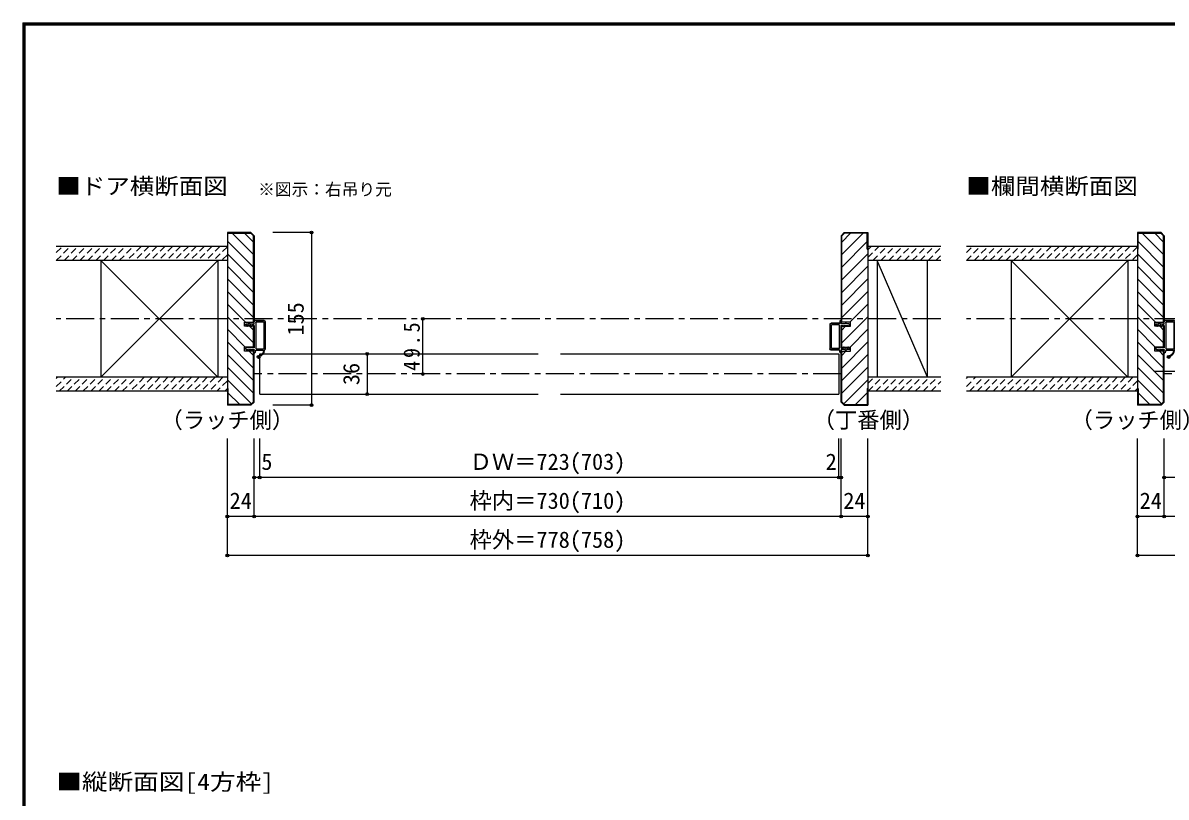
# Model space of a CAD drawing. Units: millimetres at full size, sheet at 1:5. Extents: x -975 to 975, y -715 to 698.
# Drawn here: x -975 to 51, y 3 to 698 of the extents above; entities that cross this region are included whole.
import ezdxf
from ezdxf.enums import TextEntityAlignment as Align

# ---------------------------------------------------------------- set-up
doc = ezdxf.new("R2010")
doc.units = ezdxf.units.MM
doc.header["$LTSCALE"] = 5
doc.header["$PDMODE"] = 32
doc.header["$PDSIZE"] = 2.5
doc.linetypes.add('CHAIN1', pattern=[8, 5, -1, 1, -1])
doc.linetypes.add('DASHED1', pattern=[1.8, 1.2, -0.6])
for name, color, linetype in [('0-0_補助線', 7, 'Continuous'), ('0-1_通り芯', 4, 'CHAIN1'), ('0-3_仕上げ', 2, 'Continuous'), ('0-6_扉', 6, 'Continuous'), ('0-7_金物', 5, 'DASHED1'), ('0-A_文字', 3, 'Continuous'), ('0-B_寸法', 7, 'Continuous'), ('0-C_ハッチ', 4, 'DASHED1'), ('F-1_枠', 6, 'Continuous')]:
    doc.layers.add(name, color=color, linetype=linetype)
doc.styles.add('ＭＳ ゴシック', font='')
doc.styles.get('ＭＳ ゴシック').set_extended_font_data('MS Gothic')

# ---------------------------------------------------------------- blocks, each defined once
blk = doc.blocks.new('2')
at = {"layer": '0-0_補助線'}
for p, q in [((-9.846, -9.622), (-9.846, 15.078)), ((-8.846, 16.078), (0.354, 16.078)), ((-8.846, 15.878), (0.637, 15.878)), ((-8.446, 14.378), (-8.446, -8.922)), ((-8.146, 14.678), (-1.546, 14.678)), ((-1.246, 14.378), (-1.246, -8.922)), ((0.154, 11.653), (2.154, 11.653)), ((0.154, 11.653), (0.154, -8.497)), ((2.154, 10.953), (2.154, 11.653)), ((3.154, 11.653), (2.512, 10.83)), ((3.154, 11.653), (6.154, 11.653)), ((4.154, 13.753), (4.154, 13.053)), ((5.154, 13.053), (4.512, 13.876)), ((7.154, 13.053), (5.154, 13.053)), ((6.154, 10.953), (6.154, 11.653)), ((7.558, 12.258), (6.516, 10.835)), ((-1.546, -9.222), (-8.146, -9.222)), ((0.154, -8.497), (2.154, -8.497)), ((4.154, -9.897), (0.154, -9.897)), ((0.154, -9.897), (0.154, -10.622)), ((2.154, -7.797), (2.154, -8.497)), ((3.154, -8.497), (2.512, -7.674)), ((3.154, -8.497), (6.154, -8.497)), ((4.154, -10.597), (4.154, -9.897)), ((5.154, -9.897), (4.512, -10.72)), ((7.154, -9.897), (5.154, -9.897)), ((6.154, -7.797), (6.154, -8.497)), ((7.558, -9.101), (6.516, -7.679)), ((-1.48, -10.622), (-8.846, -10.622)), ((-1.189, -10.85), (-0.732, -12.694)), ((0.354, -12.922), (-0.441, -12.922)), ((0.154, -10.622), (0.645, -12.548))]:
    blk.add_line(p, q, dxfattribs=at)
for points in [[(-9.646, 15.078), (-9.646, -9.622), (-9.846, -9.622)], [(4.154, 13.053), (0.154, 13.053), (0.649, 15.723)]]:
    blk.add_lwpolyline(points, dxfattribs=at)
for centre, radius, start, end in [((-8.846, 15.078), 1, 90, 180), ((-8.846, 15.078), 0.8, 90, 180), ((-8.146, 14.378), 0.3, 90, 180), ((-1.546, 14.378), 0.3, 0, 90), ((0.354, 15.778), 0.3, 349.49875, 90), ((2.354, 10.953), 0.2, 180, 322.03043), ((4.354, 13.753), 0.2, 37.96957, 180), ((6.354, 10.953), 0.2, 180, 323.78053), ((7.154, 12.553), 0.5, 323.78053, 90), ((-8.846, -9.622), 1, 180, 270), ((-8.146, -8.922), 0.3, 180, 270), ((-1.546, -8.922), 0.3, 270, 0), ((2.354, -7.797), 0.2, 37.96957, 180), ((6.354, -7.797), 0.2, 36.21947, 180), ((7.154, -9.397), 0.5, 270, 36.21947), ((-2.846, -10.72), 6, 179.06153, 259.29815), ((-2.846, -10.72), 5.3, 178.93757, 259.29815), ((-3.896, -16.272), 0.35, 259.29815, 79.29815), ((-1.48, -10.922), 0.3, 13.9282, 90), ((-0.441, -12.622), 0.3, 193.9282, 270), ((0.354, -12.622), 0.3, 270, 14.29438), ((4.354, -10.597), 0.2, 180, 322.03043)]:
    blk.add_arc(centre, radius, start, end, dxfattribs=at)
blk.add_point((-3.896, -16.622), dxfattribs=at)
blk = doc.blocks.new('01')
at = {"layer": '0-0_補助線'}
for p, q in [((-14.5, 0.346), (-14.5, -0.449)), ((-14.3, 0.346), (-14.3, -0.449)), ((-12.045, -0.049), (-14.178, 0.444)), ((-12, 0.146), (-14.133, 0.639)), ((-11.475, 5.146), (-12.298, 4.504)), ((-12.175, 4.146), (-11.475, 4.146)), ((-12.045, -0.049), (-11.993, 0.145)), ((-11.475, 0.146), (-12, 0.146)), ((-11.475, 7.146), (-11.475, 5.146)), ((-11.475, 4.146), (-11.475, 0.146)), ((-10.68, 7.55), (-9.257, 6.508)), ((-9.375, 6.146), (-10.075, 6.146)), ((-10.075, 3.146), (-10.075, 6.146)), ((-10.075, 3.146), (-9.252, 2.504)), ((-9.375, 2.146), (-10.075, 2.146)), ((-10.075, 0.146), (-10.075, 2.146)), ((-10.075, 0.146), (10.075, 0.146)), ((10.075, 3.146), (9.252, 2.504)), ((10.68, 7.55), (9.257, 6.508)), ((9.375, 6.146), (10.075, 6.146)), ((9.375, 2.146), (10.075, 2.146)), ((10.075, 3.146), (10.075, 6.146)), ((10.075, 0.146), (10.075, 2.146)), ((11.475, 7.146), (11.475, 5.146)), ((11.475, 5.146), (12.298, 4.504)), ((12.175, 4.146), (11.475, 4.146)), ((11.475, 4.146), (11.475, 0.146)), ((11.475, 0.146), (12, 0.146)), ((12.045, -0.049), (11.993, 0.145)), ((12, 0.146), (14.133, 0.639)), ((12.045, -0.049), (14.178, 0.444)), ((14.3, 0.346), (14.3, -0.449)), ((14.5, 0.346), (14.5, -0.449)), ((-14.265, -0.741), (-12.235, -1.196)), ((-14.222, -0.546), (-12.191, -1.001)), ((-12, -1.488), (-12, -8.854)), ((-11.8, -1.488), (-11.8, -8.854)), ((-11, -9.654), (11, -9.654)), ((11, -9.854), (-11, -9.854)), ((-10.6, -1.554), (-10.6, -8.154)), ((-10.3, -1.254), (10.3, -1.254)), ((-10.3, -8.454), (10.3, -8.454)), ((10.6, -1.554), (10.6, -8.154)), ((11.8, -1.488), (11.8, -8.854)), ((12, -1.488), (12, -8.854)), ((14.222, -0.546), (12.191, -1.001)), ((14.265, -0.741), (12.235, -1.196))]:
    blk.add_line(p, q, dxfattribs=at)
for centre, radius, start, end in [((-14.2, 0.346), 0.3, 77.00048, 180), ((-14.2, 0.346), 0.1, 77.00048, 180), ((-12.175, 4.346), 0.2, 127.96957, 270), ((-10.975, 7.146), 0.5, 53.78053, 180), ((-9.375, 6.346), 0.2, 270, 53.78053), ((-9.375, 2.346), 0.2, 270, 52.03043), ((9.375, 6.346), 0.2, 126.21947, 270), ((9.375, 2.346), 0.2, 127.96957, 270), ((10.975, 7.146), 0.5, 0, 126.21947), ((12.175, 4.346), 0.2, 270, 52.03043), ((14.2, 0.346), 0.3, 0, 102.99952), ((14.2, 0.346), 0.1, 0, 102.99952), ((-14.2, -0.449), 0.3, 180, 257.3929), ((-14.2, -0.449), 0.1, 180, 257.3929), ((-12.3, -1.488), 0.3, 0, 76.0718), ((-12.3, -1.488), 0.5, 0, 76.0718), ((-11, -8.854), 1, 180, 270), ((-11, -8.854), 0.8, 180, 270), ((-10.3, -1.554), 0.3, 90, 180), ((-10.3, -8.154), 0.3, 180, 270), ((10.3, -1.554), 0.3, 0, 90), ((10.3, -8.154), 0.3, 270, 0), ((11, -8.854), 1, 270, 0), ((11, -8.854), 0.8, 270, 0), ((12.3, -1.488), 0.5, 103.9282, 180), ((12.3, -1.488), 0.3, 103.9282, 180), ((14.2, -0.449), 0.1, 282.6071, 0), ((14.2, -0.449), 0.3, 282.6071, 0)]:
    blk.add_arc(centre, radius, start, end, dxfattribs=at)

msp = doc.modelspace()

# ---------------------------------------------------------------- linework, layer by layer
at = {"layer": '0-0_補助線', "color": 3}
for p, q in [((-791.387, 510), (-791.387, 355)), ((-770.215, 510), (-791.387, 510)), ((-770.422, 509.5), (-767.886, 506.964)), ((-770.215, 510), (-767.387, 507.172)), ((-767.886, 429.5), (-767.886, 506.964)), ((-767.387, 507.172), (-767.387, 429.5)), ((-237.558, 510), (-240.387, 507.172)), ((-240.387, 507.172), (-240.387, 429.5)), ((-237.351, 509.5), (-239.887, 506.964)), ((-239.887, 429.5), (-239.887, 506.964)), ((-237.558, 510), (-216.387, 510)), ((-216.887, 509.5), (-237.351, 509.5)), ((-216.887, 495), (-216.887, 509.5)), ((-216.387, 510), (-216.387, 355)), ((25.641, 510), (25.641, 355)), ((46.812, 510), (25.641, 510)), ((46.605, 509.5), (49.141, 506.964)), ((46.812, 510), (49.641, 507.172)), ((49.141, 429.5), (49.141, 506.964)), ((49.641, 507.172), (49.641, 429.5)), ((-790.887, 495), (-791.387, 495)), ((-216.887, 495), (-216.387, 495)), ((26.141, 495), (25.641, 495)), ((-767.387, 425.8), (-775.887, 425.8)), ((-767.886, 407.2), (-767.886, 425.8)), ((-767.387, 407.2), (-767.387, 425.8)), ((-240.387, 407.2), (-240.387, 425.8)), ((-240.387, 425.8), (-231.887, 425.8)), ((-239.887, 407.2), (-239.887, 425.8)), ((49.641, 425.8), (41.141, 425.8)), ((49.141, 407.2), (49.141, 425.8)), ((49.641, 407.2), (49.641, 425.8)), ((-775.887, 403.5), (-775.887, 407.2)), ((-767.387, 407.2), (-775.887, 407.2)), ((-767.387, 403.5), (-775.887, 403.5)), ((-767.886, 358.036), (-767.886, 403.5)), ((-767.387, 357.828), (-767.387, 403.5)), ((-240.387, 407.2), (-231.887, 407.2)), ((-240.387, 357.828), (-240.387, 403.5)), ((-240.387, 403.5), (-231.887, 403.5)), ((-239.887, 358.036), (-239.887, 403.5)), ((-231.887, 403.5), (-231.887, 407.2)), ((41.141, 403.5), (41.141, 407.2)), ((49.641, 407.2), (41.141, 407.2)), ((49.641, 403.5), (41.141, 403.5)), ((49.141, 358.036), (49.141, 403.5)), ((49.641, 357.828), (49.641, 403.5)), ((-790.887, 370), (-791.387, 370)), ((-790.887, 370), (-790.887, 355.5)), ((-216.887, 370), (-216.887, 355.5)), ((-216.887, 370), (-216.387, 370)), ((26.141, 370), (25.641, 370)), ((26.141, 370), (26.141, 355.5)), ((-770.215, 355), (-791.387, 355)), ((-770.422, 355.5), (-790.887, 355.5)), ((-770.422, 355.5), (-767.886, 358.036)), ((-770.215, 355), (-767.387, 357.828)), ((-237.558, 355), (-240.387, 357.828)), ((-237.351, 355.5), (-239.887, 358.036)), ((-237.558, 355), (-216.387, 355)), ((-237.351, 355.5), (-216.887, 355.5)), ((46.812, 355), (25.641, 355)), ((46.605, 355.5), (26.141, 355.5)), ((46.605, 355.5), (49.141, 358.036)), ((46.812, 355), (49.641, 357.828))]:
    msp.add_line(p, q, dxfattribs=at)
at = {"layer": '0-0_補助線', "color": 4}
for p, q in [((-787.22, 509.5), (-767.886, 490.166)), ((-775.906, 509.5), (-767.886, 501.48)), ((-231.867, 509.5), (-239.887, 501.48)), ((-220.553, 509.5), (-239.887, 490.166)), ((29.807, 509.5), (49.141, 490.166)), ((41.121, 509.5), (49.141, 501.48)), ((-790.887, 501.853), (-767.886, 478.853)), ((-216.887, 501.853), (-239.887, 478.853)), ((26.141, 501.853), (49.141, 478.853)), ((-791.387, 491.039), (-767.886, 467.539)), ((-216.387, 491.039), (-239.887, 467.539)), ((25.641, 491.039), (49.141, 467.539)), ((-791.387, 479.726), (-767.886, 456.225)), ((-216.387, 479.726), (-239.887, 456.225)), ((25.641, 479.726), (49.141, 456.225)), ((-791.387, 468.412), (-767.886, 444.912)), ((-216.387, 468.412), (-239.887, 444.912)), ((25.641, 468.412), (49.141, 444.912)), ((-791.387, 457.098), (-767.886, 433.598)), ((-216.387, 457.098), (-239.887, 433.598)), ((25.641, 457.098), (49.141, 433.598)), ((-791.387, 445.784), (-775.102, 429.5)), ((-216.387, 445.784), (-232.671, 429.5)), ((25.641, 445.784), (41.925, 429.5)), ((-791.387, 434.47), (-767.886, 410.97)), ((-216.387, 434.47), (-239.887, 410.97)), ((25.641, 434.47), (49.141, 410.97)), ((-791.387, 423.157), (-775.43, 407.2)), ((-771.402, 425.8), (-767.886, 422.284)), ((-236.371, 425.8), (-239.887, 422.284)), ((-216.387, 423.157), (-232.343, 407.2)), ((25.641, 423.157), (41.598, 407.2)), ((45.625, 425.8), (49.141, 422.284)), ((-791.387, 411.843), (-767.886, 388.343)), ((-216.387, 411.843), (-239.887, 388.343)), ((25.641, 411.843), (49.141, 388.343)), ((-791.387, 400.529), (-767.886, 377.029)), ((-771.73, 403.5), (-767.886, 399.657)), ((-236.044, 403.5), (-239.887, 399.657)), ((-216.387, 400.529), (-239.887, 377.029)), ((25.641, 400.529), (49.141, 377.029)), ((45.298, 403.5), (49.141, 399.657)), ((-791.387, 389.216), (-767.886, 365.716)), ((-216.387, 389.216), (-239.887, 365.716)), ((25.641, 389.216), (49.141, 365.716)), ((-791.387, 377.902), (-769.703, 356.219)), ((-216.387, 377.902), (-238.07, 356.219)), ((25.641, 377.902), (47.324, 356.219)), ((-790.887, 366.088), (-780.298, 355.5)), ((-216.887, 366.088), (-227.475, 355.5)), ((26.141, 366.088), (36.729, 355.5))]:
    msp.add_line(p, q, dxfattribs=at)
at = {"layer": '0-0_補助線', "color": 3}
for points in [[(-790.887, 495), (-790.887, 509.5), (-770.422, 509.5)], [(26.141, 495), (26.141, 509.5), (46.605, 509.5)], [(-775.887, 425.8), (-775.887, 429.5), (-767.387, 429.5)], [(-231.887, 425.8), (-231.887, 429.5), (-240.387, 429.5)], [(41.141, 425.8), (41.141, 429.5), (49.641, 429.5)]]:
    msp.add_lwpolyline(points, dxfattribs=at)
at = {"layer": '0-1_通り芯'}
for p, q in [((-151.002, 432.5), (-944.986, 432.5)), ((666.025, 432.5), (-127.959, 432.5)), ((-240.387, 383), (-767.387, 383)), ((576.641, 383), (49.641, 383))]:
    msp.add_line(p, q, dxfattribs=at)
at = {"layer": '0-3_仕上げ'}
for p, q in [((-791.387, 497.5), (-944.986, 497.5)), ((-151.002, 497.5), (-216.387, 497.5)), ((25.641, 497.5), (-127.959, 497.5)), ((-791.387, 485), (-944.986, 485)), ((-151.002, 485), (-216.387, 485)), ((25.641, 485), (-127.959, 485)), ((-791.387, 380), (-944.986, 380)), ((-151.002, 380), (-216.387, 380)), ((25.641, 380), (-127.959, 380)), ((-791.387, 367.5), (-944.986, 367.5)), ((-151.002, 367.5), (-216.387, 367.5)), ((25.641, 367.5), (-127.959, 367.5))]:
    msp.add_line(p, q, dxfattribs=at)
at = {"layer": '0-3_仕上げ', "color": 3}
for p, q in [((-904.887, 485), (-904.887, 380)), ((-799.887, 485), (-799.887, 380)), ((-207.887, 485), (-207.887, 380)), ((-162.887, 380), (-162.887, 485)), ((-87.859, 485), (-87.859, 380)), ((17.141, 485), (17.141, 380))]:
    msp.add_line(p, q, dxfattribs=at)
at = {"layer": '0-3_仕上げ', "color": 7}
for p, q in [((-799.887, 380), (-904.887, 485)), ((-904.887, 380), (-799.887, 485)), ((-162.887, 380), (-207.887, 485)), ((17.141, 380), (-87.859, 485)), ((-87.859, 380), (17.141, 485))]:
    msp.add_line(p, q, dxfattribs=at)
at = {"layer": '0-6_扉'}
for p, q in [((-492.387, 401), (-242.387, 401)), ((-242.387, 401), (-242.387, 365)), ((-762.387, 365), (-512.387, 365)), ((-492.387, 365), (-242.387, 365))]:
    msp.add_line(p, q, dxfattribs=at)
msp.add_lwpolyline([(-762.387, 365), (-762.387, 401), (-512.387, 401)], dxfattribs=at)
at = {"layer": '0-7_金物', "linetype": 'CHAIN1'}
msp.add_line((40.257, 385.5), (76.676, 385.5), dxfattribs=at)
at = {"layer": '0-B_寸法', "color": 4}
for p, q in [((-715.965, 510), (-750.487, 510)), ((-615.965, 383), (-615.965, 432.5)), ((-665.965, 401), (-665.965, 365)), ((-791.387, 220), (-791.387, 325)), ((-767.387, 255), (-767.387, 325)), ((-762.387, 290), (-762.387, 325)), ((-242.387, 290), (-242.387, 325)), ((-240.387, 255), (-240.387, 325)), ((-216.387, 220), (-216.387, 325)), ((25.641, 220), (25.641, 325)), ((49.641, 255), (49.641, 325)), ((-240.387, 290), (-767.387, 290)), ((576.641, 290), (49.641, 290)), ((-216.387, 255), (-791.387, 255)), ((600.641, 255), (25.641, 255)), ((-216.387, 220), (-791.387, 220)), ((600.641, 220), (25.641, 220))]:
    msp.add_line(p, q, dxfattribs=at)
msp.add_lwpolyline([(-715.965, 510), (-715.965, 355), (-750.487, 355)], dxfattribs=at)
at = {"layer": '0-B_寸法'}
for p in [(-715.965, 510), (-615.965, 432.5), (-665.965, 401), (-615.965, 383), (-665.965, 365), (-715.965, 355), (-767.387, 290), (-762.387, 290), (-242.387, 290), (-240.387, 290), (49.641, 290), (-791.387, 255), (-767.387, 255), (-240.387, 255), (-216.387, 255), (25.641, 255), (49.641, 255), (-791.387, 220), (-216.387, 220), (25.641, 220)]:
    msp.add_point(p, dxfattribs=at)
at = {"layer": '0-C_ハッチ'}
for p, q in [((-944.986, 492.071), (-939.557, 497.5)), ((-944.986, 485), (-932.486, 497.5)), ((-937.915, 485), (-925.415, 497.5)), ((-930.844, 485), (-918.344, 497.5)), ((-923.773, 485), (-911.273, 497.5)), ((-916.702, 485), (-904.202, 497.5)), ((-909.631, 485), (-897.131, 497.5)), ((-902.56, 485), (-890.06, 497.5)), ((-895.489, 485), (-882.989, 497.5)), ((-888.418, 485), (-875.918, 497.5)), ((-868.847, 497.5), (-881.347, 485)), ((-861.776, 497.5), (-874.276, 485)), ((-854.705, 497.5), (-867.205, 485)), ((-847.633, 497.5), (-860.133, 485)), ((-840.562, 497.5), (-853.062, 485)), ((-833.491, 497.5), (-845.991, 485)), ((-826.42, 497.5), (-838.92, 485)), ((-819.349, 497.5), (-831.849, 485)), ((-812.278, 497.5), (-824.778, 485)), ((-805.207, 497.5), (-817.707, 485)), ((-798.136, 497.5), (-810.636, 485)), ((-791.387, 497.178), (-803.565, 485)), ((-216.387, 494.601), (-213.487, 497.5)), ((-216.387, 487.53), (-206.416, 497.5)), ((-211.845, 485), (-199.345, 497.5)), ((-204.774, 485), (-192.274, 497.5)), ((-197.703, 485), (-185.203, 497.5)), ((-190.632, 485), (-178.132, 497.5)), ((-183.561, 485), (-171.061, 497.5)), ((-176.49, 485), (-163.99, 497.5)), ((-169.419, 485), (-156.919, 497.5)), ((-162.348, 485), (-151.002, 496.345)), ((-127.959, 492.071), (-122.53, 497.5)), ((-127.959, 485), (-115.459, 497.5)), ((-120.888, 485), (-108.388, 497.5)), ((-113.817, 485), (-101.317, 497.5)), ((-106.746, 485), (-94.246, 497.5)), ((-99.675, 485), (-87.175, 497.5)), ((-92.604, 485), (-80.104, 497.5)), ((-85.533, 485), (-73.033, 497.5)), ((-78.462, 485), (-65.962, 497.5)), ((-71.391, 485), (-58.891, 497.5)), ((-51.82, 497.5), (-64.32, 485)), ((-44.749, 497.5), (-57.249, 485)), ((-37.677, 497.5), (-50.177, 485)), ((-30.606, 497.5), (-43.106, 485)), ((-23.535, 497.5), (-36.035, 485)), ((-16.464, 497.5), (-28.964, 485)), ((-9.393, 497.5), (-21.893, 485)), ((-2.322, 497.5), (-14.822, 485)), ((4.749, 497.5), (-7.751, 485)), ((11.82, 497.5), (-0.68, 485)), ((18.891, 497.5), (6.391, 485)), ((25.641, 497.178), (13.462, 485)), ((-791.387, 490.107), (-796.494, 485)), ((-155.277, 485), (-151.002, 489.274)), ((25.641, 490.107), (20.533, 485)), ((-944.986, 378.934), (-943.92, 380)), ((-944.986, 371.863), (-936.849, 380)), ((-942.278, 367.5), (-929.778, 380)), ((-935.207, 367.5), (-922.707, 380)), ((-928.136, 367.5), (-915.636, 380)), ((-921.065, 367.5), (-908.565, 380)), ((-913.994, 367.5), (-901.494, 380)), ((-906.923, 367.5), (-894.423, 380)), ((-899.852, 367.5), (-887.352, 380)), ((-892.781, 367.5), (-880.281, 380)), ((-885.71, 367.5), (-873.21, 380)), ((-866.139, 380), (-878.639, 367.5)), ((-859.067, 380), (-871.567, 367.5)), ((-851.996, 380), (-864.496, 367.5)), ((-844.925, 380), (-857.425, 367.5)), ((-837.854, 380), (-850.354, 367.5)), ((-830.783, 380), (-843.283, 367.5)), ((-823.712, 380), (-836.212, 367.5)), ((-816.641, 380), (-829.141, 367.5)), ((-809.57, 380), (-822.07, 367.5)), ((-802.499, 380), (-814.999, 367.5)), ((-795.428, 380), (-807.928, 367.5)), ((-216.387, 374.393), (-210.779, 380)), ((-216.297, 367.411), (-203.708, 380)), ((-209.137, 367.5), (-196.637, 380)), ((-202.066, 367.5), (-189.566, 380)), ((-194.995, 367.5), (-182.495, 380)), ((-187.924, 367.5), (-175.424, 380)), ((-180.853, 367.5), (-168.353, 380)), ((-173.782, 367.5), (-161.282, 380)), ((-166.711, 367.5), (-154.211, 380)), ((-127.959, 378.934), (-126.893, 380)), ((-127.959, 371.863), (-119.822, 380)), ((-125.251, 367.5), (-112.751, 380)), ((-118.18, 367.5), (-105.68, 380)), ((-111.109, 367.5), (-98.609, 380)), ((-104.038, 367.5), (-91.538, 380)), ((-96.967, 367.5), (-84.467, 380)), ((-89.896, 367.5), (-77.396, 380)), ((-82.825, 367.5), (-70.325, 380)), ((-75.754, 367.5), (-63.254, 380)), ((-68.682, 367.5), (-56.182, 380)), ((-49.111, 380), (-61.611, 367.5)), ((-42.04, 380), (-54.54, 367.5)), ((-34.969, 380), (-47.469, 367.5)), ((-27.898, 380), (-40.398, 367.5)), ((-20.827, 380), (-33.327, 367.5)), ((-13.756, 380), (-26.256, 367.5)), ((-6.685, 380), (-19.185, 367.5)), ((0.386, 380), (-12.114, 367.5)), ((7.457, 380), (-5.043, 367.5)), ((14.528, 380), (2.028, 367.5)), ((21.599, 380), (9.099, 367.5)), ((-791.387, 376.97), (-800.857, 367.5)), ((-791.387, 369.899), (-793.786, 367.5)), ((-159.64, 367.5), (-151.002, 376.137)), ((25.641, 376.97), (16.17, 367.5)), ((25.641, 369.899), (23.241, 367.5))]:
    msp.add_line(p, q, dxfattribs=at)
at = {"layer": 'F-1_枠'}
for p, q in [((-975, 698.333), (-975, -698.333)), ((-975, 698.333), (975, 698.333)), ((-974.167, 698.333), (-974.167, -698.333)), ((-973.333, 698.333), (-973.333, -698.333)), ((-975, 697.5), (975, 697.5)), ((-975, 696.667), (975, 696.667))]:
    msp.add_line(p, q, dxfattribs=at)

# ---------------------------------------------------------------- block references
at = {"layer": '0-0_補助線', "xscale": -1}
for p in [(-767.232, 414.922), (49.795, 414.922)]:
    msp.add_blockref('2', p, dxfattribs=at)
at = {"layer": '0-0_補助線', "xscale": -1, "rotation": 270}
msp.add_blockref('01', (-240.533, 416.5), dxfattribs=at)

# ---------------------------------------------------------------- texts
at = {"layer": '0-A_文字', "color": 7, "style": 'ＭＳ ゴシック'}
for s, width, p in [('■ドア横断面図', 1.1, (-944.986, 540)), ('■欄間横断面図', 1.1, (-127.959, 540)), ('■縦断面図[4方枠]', 1.15, (-944.986, 5))]:
    msp.add_text(s, height=14.66, dxfattribs=dict(at, width=width)).set_placement(p, align=Align.BOTTOM_LEFT)
for s, height, p in [('※図示：右吊り元', 11, (-763.776, 540)), ('（ラッチ側）', 14.66, (-851.387, 330)), ('（丁番側）', 14.66, (-265.887, 330)), ('（ラッチ側）', 14.66, (-34.359, 330))]:
    msp.add_text(s, height=height, dxfattribs=at).set_placement(p, align=Align.BOTTOM_LEFT)
at = {"layer": '0-B_寸法', "style": 'ＭＳ ゴシック'}
for s, p in [('155', (-718.465, 417.5)), ('36', (-668.465, 373))]:
    msp.add_text(s, height=14.66, rotation=90, dxfattribs=at).set_placement(p, align=Align.BOTTOM_LEFT)
for s, p in [('5', (-760.901, 292.5)), ('ＤＷ＝723(703)', (-573.887, 292.5)), ('2', (-254.282, 292.5)), ('枠内＝730(710)', (-573.887, 257.5)), ('24', (-789.387, 257.5)), ('24', (-238.387, 257.5)), ('24', (27.641, 257.5)), ('枠外＝778(758)', (-573.887, 222.5))]:
    msp.add_text(s, height=14.66, dxfattribs=at).set_placement(p, align=Align.BOTTOM_LEFT)
at = {"layer": '0-B_寸法', "insert": (-618.465, 385.875), "char_height": 14.66, "attachment_point": 7, "rotation": 90, "style": 'ＭＳ ゴシック'}
msp.add_mtext('\\T1.28;\\W0.9;49.5', dxfattribs=at)

doc.saveas('drawing.dxf')
